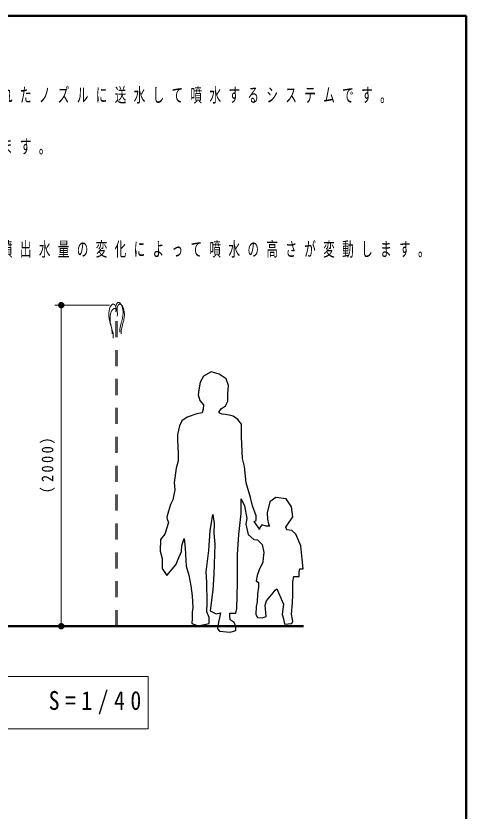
# Model space of a CAD drawing. Units: millimetres on the paper. Extents: x -385 to 0, y -594 to 267.
# Drawn here: x -70.1 to 0, y -450.8 to -327 of the extents above; entities that cross this region are included whole.
import ezdxf

# ---------------------------------------------------------------- set-up
doc = ezdxf.new("R2010")
doc.units = ezdxf.units.MM
doc.linetypes.add('USER1', pattern=[4.5, 2.5, -2])
for name, color, linetype, lineweight in [('1_40', 7, 'Continuous', 25), ('CLASS1', 7, 'Continuous', 13), ('LY_3', 7, 'Continuous', 13)]:
    doc.layers.add(name, color=color, linetype=linetype, lineweight=lineweight)
doc.styles.add('ＭＳ ゴシック', font='')
doc.styles.get('ＭＳ ゴシック').set_extended_font_data('MS Gothic')

# ---------------------------------------------------------------- blocks, each defined once
blk = doc.blocks.new('filled_dot')
at = {"color": 0, "linetype": 'Continuous', "lineweight": -2, "const_width": 1.25}
blk.add_lwpolyline([(-0.625, 0, 1), (0.625, 0, 1)], format="xyb", close=True, dxfattribs=at)

msp = doc.modelspace()

# ---------------------------------------------------------------- linework, layer by layer
at = {"layer": '1_40', "lineweight": 13}
for p, q in [((-55.52, -372.045), (-64.029, -372.045)), ((-63.029, -422.045), (-63.029, -372.045)), ((-60.56, -422.045), (-60.236, -422.045)), ((-49.497, -429.898), (-112.297, -429.898)), ((-49.497, -438.032), (-49.497, -429.898)), ((-112.297, -438.032), (-49.497, -438.032))]:
    msp.add_line(p, q, dxfattribs=at)
at = {"layer": '1_40', "color": 4, "linetype": 'USER1', "lineweight": 13}
for p, q in [((-55.542, -372.732), (-55.56, -372.813)), ((-55.506, -372.593), (-55.542, -372.732)), ((-55.461, -372.458), (-55.506, -372.593)), ((-55.405, -372.328), (-55.461, -372.458)), ((-55.333, -372.203), (-55.405, -372.328)), ((-55.244, -372.085), (-55.333, -372.203)), ((-55.183, -372.021), (-55.244, -372.085)), ((-55.162, -372), (-55.183, -372.021)), ((-55.124, -371.967), (-55.162, -372)), ((-55.084, -371.937), (-55.124, -371.967)), ((-55.043, -371.911), (-55.084, -371.937)), ((-54.983, -372.691), (-55.044, -372.756)), ((-55.002, -371.892), (-55.043, -371.911)), ((-54.96, -371.88), (-55.002, -371.892)), ((-54.962, -372.671), (-54.983, -372.691)), ((-54.924, -372.638), (-54.962, -372.671)), ((-54.936, -371.878), (-54.96, -371.88)), ((-54.896, -371.881), (-54.936, -371.878)), ((-54.884, -372.608), (-54.924, -372.638)), ((-54.828, -371.907), (-54.896, -371.881)), ((-54.843, -372.582), (-54.884, -372.608)), ((-54.802, -372.563), (-54.843, -372.582)), ((-54.765, -371.955), (-54.828, -371.907)), ((-54.76, -372.551), (-54.802, -372.563)), ((-54.706, -372.019), (-54.765, -371.955)), ((-54.736, -372.549), (-54.76, -372.551)), ((-54.696, -372.552), (-54.736, -372.549)), ((-54.654, -372.096), (-54.706, -372.019)), ((-54.628, -372.577), (-54.696, -372.552)), ((-54.609, -372.179), (-54.654, -372.096)), ((-54.565, -372.625), (-54.628, -372.577)), ((-54.586, -372.228), (-54.609, -372.179)), ((-54.553, -372.314), (-54.586, -372.228)), ((-54.506, -372.69), (-54.565, -372.625)), ((-54.514, -372.458), (-54.553, -372.314)), ((-54.55, -372.47), (-54.546, -372.331)), ((-54.543, -372.607), (-54.55, -372.47)), ((-54.546, -372.331), (-54.526, -372.19)), ((-54.53, -372.744), (-54.543, -372.607)), ((-54.52, -372.823), (-54.53, -372.744)), ((-54.526, -372.19), (-54.488, -372.045)), ((-54.495, -372.599), (-54.514, -372.458)), ((-54.454, -372.767), (-54.506, -372.69)), ((-54.498, -372.876), (-54.491, -372.738)), ((-54.491, -372.738), (-54.495, -372.599)), ((-54.488, -372.045), (-54.455, -371.96)), ((-54.455, -371.96), (-54.432, -371.911)), ((-54.432, -371.911), (-54.387, -371.828)), ((-54.387, -371.828), (-54.334, -371.751)), ((-54.35, -372.738), (-54.346, -372.599)), ((-54.343, -372.876), (-54.35, -372.738)), ((-54.346, -372.599), (-54.326, -372.458)), ((-54.334, -371.751), (-54.276, -371.686)), ((-54.326, -372.458), (-54.288, -372.314)), ((-54.288, -372.314), (-54.255, -372.228)), ((-54.276, -371.686), (-54.212, -371.638)), ((-54.255, -372.228), (-54.232, -372.179)), ((-54.232, -372.179), (-54.187, -372.096)), ((-54.212, -371.638), (-54.145, -371.613)), ((-54.187, -372.096), (-54.134, -372.019)), ((-54.145, -371.613), (-54.104, -371.61)), ((-54.134, -372.019), (-54.076, -371.955)), ((-54.104, -371.61), (-54.08, -371.612)), ((-54.08, -371.612), (-54.039, -371.624)), ((-54.076, -371.955), (-54.012, -371.907)), ((-54.039, -371.624), (-53.998, -371.643)), ((-54.012, -371.907), (-53.945, -371.881)), ((-53.998, -371.643), (-53.957, -371.669)), ((-53.957, -371.669), (-53.917, -371.699)), ((-53.945, -371.881), (-53.904, -371.878)), ((-53.917, -371.699), (-53.879, -371.732)), ((-53.904, -371.878), (-53.88, -371.88)), ((-53.88, -371.88), (-53.839, -371.892)), ((-53.879, -371.732), (-53.857, -371.752)), ((-53.857, -371.752), (-53.797, -371.817)), ((-53.839, -371.892), (-53.798, -371.911)), ((-53.798, -371.911), (-53.757, -371.937)), ((-53.797, -371.817), (-53.707, -371.935)), ((-53.757, -371.937), (-53.717, -371.967)), ((-53.717, -371.967), (-53.679, -372)), ((-53.707, -371.935), (-53.636, -372.06)), ((-53.679, -372), (-53.657, -372.021)), ((-53.657, -372.021), (-53.597, -372.085)), ((-53.636, -372.06), (-53.579, -372.19)), ((-53.597, -372.085), (-53.507, -372.203)), ((-53.579, -372.19), (-53.534, -372.325)), ((-53.534, -372.325), (-53.499, -372.463)), ((-53.507, -372.203), (-53.436, -372.328)), ((-53.499, -372.463), (-53.481, -372.544)), ((-53.481, -372.544), (-53.467, -372.615)), ((-53.467, -372.615), (-53.446, -372.736)), ((-53.446, -372.736), (-53.429, -372.858)), ((-53.436, -372.328), (-53.379, -372.458)), ((-53.379, -372.458), (-53.334, -372.593)), ((-53.334, -372.593), (-53.299, -372.732)), ((-53.299, -372.732), (-53.281, -372.813)), ((-55.634, -373.372), (-55.638, -373.495)), ((-55.638, -373.495), (-55.638, -373.566)), ((-55.638, -373.566), (-55.635, -373.673)), ((-55.635, -373.673), (-55.621, -373.858)), ((-55.625, -373.249), (-55.634, -373.372)), ((-55.612, -373.127), (-55.625, -373.249)), ((-55.621, -373.858), (-55.597, -374.042)), ((-55.595, -373.005), (-55.612, -373.127)), ((-55.574, -372.883), (-55.595, -373.005)), ((-55.56, -372.813), (-55.574, -372.883)), ((-55.425, -373.92), (-55.434, -374.043)), ((-55.412, -373.798), (-55.425, -373.92)), ((-55.395, -373.675), (-55.412, -373.798)), ((-55.374, -373.554), (-55.395, -373.675)), ((-55.36, -373.483), (-55.374, -373.554)), ((-55.342, -373.402), (-55.36, -373.483)), ((-55.306, -373.264), (-55.342, -373.402)), ((-55.261, -373.129), (-55.306, -373.264)), ((-55.205, -372.999), (-55.261, -373.129)), ((-55.133, -372.874), (-55.205, -372.999)), ((-55.044, -372.756), (-55.133, -372.874)), ((-54.52, -373.091), (-54.511, -373.012)), ((-54.52, -422.045), (-54.52, -373.091)), ((-54.511, -373.012), (-54.498, -372.876)), ((-54.409, -372.85), (-54.454, -372.767)), ((-54.386, -372.899), (-54.409, -372.85)), ((-54.353, -372.984), (-54.386, -372.899)), ((-54.314, -373.129), (-54.353, -372.984)), ((-54.33, -373.012), (-54.343, -372.876)), ((-54.32, -373.091), (-54.33, -373.012)), ((-54.32, -373.762), (-54.311, -373.683)), ((-54.32, -422.045), (-54.32, -373.762)), ((-54.295, -373.27), (-54.314, -373.129)), ((-54.311, -373.683), (-54.298, -373.546)), ((-54.298, -373.546), (-54.291, -373.409)), ((-54.291, -373.409), (-54.295, -373.27)), ((-53.475, -373.957), (-53.513, -374.14)), ((-53.443, -373.774), (-53.475, -373.957)), ((-53.42, -373.59), (-53.443, -373.774)), ((-53.429, -372.858), (-53.416, -372.981)), ((-53.406, -373.405), (-53.42, -373.59)), ((-53.416, -372.981), (-53.407, -373.104)), ((-53.407, -373.104), (-53.403, -373.226)), ((-53.403, -373.298), (-53.406, -373.405)), ((-53.403, -373.226), (-53.403, -373.298)), ((-53.281, -372.813), (-53.267, -372.883)), ((-53.267, -372.883), (-53.246, -373.005)), ((-53.246, -373.005), (-53.229, -373.127)), ((-53.22, -373.858), (-53.243, -374.042)), ((-53.229, -373.127), (-53.216, -373.249)), ((-53.206, -373.673), (-53.22, -373.858)), ((-53.216, -373.249), (-53.207, -373.372)), ((-53.207, -373.372), (-53.203, -373.495)), ((-53.203, -373.566), (-53.206, -373.673)), ((-53.203, -373.495), (-53.203, -373.566)), ((-55.597, -374.042), (-55.566, -374.225)), ((-55.566, -374.225), (-55.527, -374.408)), ((-55.527, -374.408), (-55.483, -374.59)), ((-55.483, -374.59), (-55.456, -374.695)), ((-55.456, -374.695), (-55.418, -374.835)), ((-55.434, -374.043), (-55.438, -374.165)), ((-55.438, -374.165), (-55.438, -374.237)), ((-55.438, -374.237), (-55.435, -374.344)), ((-55.435, -374.344), (-55.421, -374.529)), ((-55.421, -374.529), (-55.397, -374.713)), ((-55.418, -374.835), (-55.35, -375.074)), ((-55.397, -374.713), (-55.366, -374.896)), ((-55.366, -374.896), (-55.327, -375.079)), ((-55.35, -375.074), (-55.283, -375.313)), ((-55.327, -375.079), (-55.283, -375.261)), ((-53.757, -375.044), (-53.817, -375.284)), ((-53.691, -374.805), (-53.757, -375.044)), ((-53.623, -374.566), (-53.691, -374.805)), ((-53.585, -374.427), (-53.623, -374.566)), ((-53.557, -374.322), (-53.585, -374.427)), ((-53.513, -374.14), (-53.557, -374.322)), ((-53.491, -375.074), (-53.557, -375.313)), ((-53.423, -374.835), (-53.491, -375.074)), ((-53.385, -374.695), (-53.423, -374.835)), ((-53.357, -374.59), (-53.385, -374.695)), ((-53.313, -374.408), (-53.357, -374.59)), ((-53.275, -374.225), (-53.313, -374.408)), ((-53.243, -374.042), (-53.275, -374.225)), ((-55.283, -375.261), (-55.256, -375.366)), ((-55.283, -375.313), (-55.223, -375.552)), ((-55.256, -375.366), (-55.218, -375.505)), ((-55.223, -375.552), (-55.174, -375.792)), ((-55.218, -375.505), (-55.15, -375.744)), ((-55.174, -375.792), (-55.141, -376.034)), ((-55.15, -375.744), (-55.083, -375.983)), ((-55.141, -376.034), (-55.131, -376.176)), ((-55.131, -376.176), (-55.13, -376.207)), ((-55.13, -376.427), (-55.131, -376.481)), ((-55.13, -376.207), (-55.129, -376.262)), ((-55.129, -376.372), (-55.13, -376.427)), ((-55.129, -376.262), (-55.128, -376.317)), ((-55.128, -376.317), (-55.129, -376.372)), ((-55.083, -375.983), (-55.023, -376.223)), ((-55.023, -376.223), (-54.974, -376.463)), ((-53.911, -375.939), (-53.912, -375.994)), ((-53.912, -375.994), (-53.912, -376.049)), ((-53.912, -376.049), (-53.912, -376.103)), ((-53.912, -376.103), (-53.911, -376.158)), ((-53.909, -375.907), (-53.911, -375.939)), ((-53.911, -376.158), (-53.91, -376.213)), ((-53.91, -376.213), (-53.909, -376.245)), ((-53.899, -375.766), (-53.909, -375.907)), ((-53.866, -375.524), (-53.899, -375.766)), ((-53.817, -375.284), (-53.866, -375.524)), ((-53.711, -376.207), (-53.712, -376.262)), ((-53.712, -376.262), (-53.712, -376.317)), ((-53.712, -376.317), (-53.712, -376.372)), ((-53.712, -376.372), (-53.711, -376.427)), ((-53.709, -376.176), (-53.711, -376.207)), ((-53.711, -376.427), (-53.71, -376.481)), ((-53.699, -376.034), (-53.709, -376.176)), ((-53.666, -375.792), (-53.699, -376.034)), ((-53.617, -375.552), (-53.666, -375.792)), ((-53.557, -375.313), (-53.617, -375.552)), ((-55.131, -376.481), (-55.131, -376.513)), ((-54.974, -376.463), (-54.941, -376.705)), ((-54.941, -376.705), (-54.931, -376.847)), ((-54.931, -376.847), (-54.93, -376.878)), ((-54.93, -377.097), (-54.931, -377.152)), ((-54.931, -377.152), (-54.931, -377.184)), ((-54.93, -376.878), (-54.929, -376.933)), ((-54.929, -377.042), (-54.93, -377.097)), ((-54.929, -376.933), (-54.928, -376.988)), ((-54.928, -376.988), (-54.929, -377.042)), ((-53.71, -376.481), (-53.709, -376.513))]:
    msp.add_line(p, q, dxfattribs=at)
at = {"layer": '1_40'}
for p, q in [((-39.714, -382.429), (-40.887, -383.088)), ((-38.469, -382.795), (-39.714, -382.429)), ((-40.887, -383.088), (-41.4, -384.041)), ((-37.37, -383.528), (-38.469, -382.795)), ((-37.003, -384.554), (-37.37, -383.528)), ((-41.4, -384.041), (-41.62, -385.213)), ((-37.077, -385.872), (-37.003, -384.554)), ((-41.62, -385.213), (-41.693, -386.019)), ((-41.693, -386.019), (-41.473, -386.898)), ((-37.077, -386.972), (-37.077, -385.872)), ((-41.473, -386.898), (-40.887, -387.558)), ((-40.887, -387.558), (-40.96, -388.217)), ((-37.443, -387.704), (-37.077, -386.972)), ((-41.107, -388.803), (-41.913, -388.95)), ((-40.96, -388.217), (-41.107, -388.803)), ((-38.469, -388.584), (-38.102, -388.144)), ((-38.469, -388.803), (-38.469, -388.584)), ((-37.956, -389.023), (-38.469, -388.803)), ((-38.102, -388.144), (-37.443, -387.704)), ((-44.257, -390.049), (-44.624, -390.855)), ((-43.451, -389.463), (-44.257, -390.049)), ((-41.913, -388.95), (-43.451, -389.463)), ((-37.443, -389.097), (-37.956, -389.023)), ((-36.637, -389.243), (-37.443, -389.097)), ((-36.271, -389.316), (-36.637, -389.243)), ((-35.538, -389.829), (-36.271, -389.316)), ((-34.952, -390.562), (-35.538, -389.829)), ((-44.624, -390.855), (-44.917, -392.174)), ((-34.952, -392.54), (-34.952, -390.562)), ((-44.917, -392.174), (-44.917, -393.053)), ((-34.805, -395.911), (-34.952, -392.54)), ((-44.917, -393.053), (-44.844, -395.105)), ((-44.844, -395.105), (-44.844, -396.277)), ((-34.512, -397.157), (-34.805, -395.911)), ((-45.137, -397.45), (-45.43, -399.648)), ((-44.844, -396.277), (-45.137, -397.45)), ((-34.219, -399.721), (-34.512, -397.157)), ((-45.43, -399.648), (-45.357, -400.821)), ((-33.559, -401.993), (-34.219, -399.721)), ((-45.357, -400.821), (-45.65, -402.359)), ((-45.65, -402.359), (-46.016, -403.092)), ((-35.025, -404.484), (-35.025, -402.213)), ((-35.025, -402.213), (-34.512, -403.312)), ((-33.266, -403.312), (-33.559, -401.993)), ((-29.603, -401.993), (-30.555, -402.652)), ((-27.99, -402.213), (-29.603, -401.993)), ((-27.184, -403.458), (-27.99, -402.213)), ((-46.016, -403.092), (-46.309, -404.118)), ((-34.512, -403.312), (-34.146, -405.29)), ((-32.68, -404.851), (-33.266, -403.312)), ((-30.555, -402.652), (-30.995, -404.411)), ((-26.965, -404.997), (-27.184, -403.458)), ((-46.309, -404.118), (-46.602, -405.07)), ((-39.568, -405.583), (-39.421, -404.631)), ((-39.421, -404.631), (-39.202, -406.023)), ((-35.391, -407.782), (-35.025, -404.484)), ((-32.68, -405.583), (-32.68, -404.851)), ((-30.995, -404.411), (-30.921, -405.364)), ((-46.309, -405.877), (-46.895, -407.708)), ((-46.602, -405.07), (-46.529, -405.364)), ((-46.529, -405.364), (-46.309, -405.877)), ((-39.861, -407.195), (-39.568, -405.583)), ((-39.202, -406.023), (-39.275, -407.562)), ((-34.146, -405.29), (-34.292, -406.17)), ((-34.292, -406.17), (-33.926, -407.782)), ((-32.973, -405.73), (-32.68, -405.583)), ((-32.387, -406.609), (-32.973, -405.73)), ((-30.921, -405.364), (-30.775, -406.096)), ((-30.775, -406.096), (-30.628, -406.463)), ((-27.844, -406.316), (-26.965, -404.997)), ((-40.081, -410.273), (-39.861, -407.195)), ((-32.167, -406.976), (-32.387, -406.609)), ((-32.094, -406.683), (-32.167, -406.976)), ((-31.801, -406.243), (-32.094, -406.683)), ((-31.141, -406.463), (-31.801, -406.243)), ((-30.628, -406.463), (-31.141, -406.463)), ((-28.064, -406.609), (-27.844, -406.316)), ((-27.917, -407.049), (-28.064, -406.609)), ((-27.111, -407.122), (-27.917, -407.049)), ((-26.525, -407.708), (-27.111, -407.122)), ((-47.555, -408.514), (-47.628, -410.346)), ((-46.895, -407.708), (-47.555, -408.514)), ((-44.257, -409.467), (-43.891, -408.368)), ((-43.891, -408.368), (-43.745, -409.907)), ((-39.275, -407.562), (-39.128, -409.247)), ((-35.611, -410.859), (-35.391, -407.782)), ((-33.926, -407.782), (-33.046, -408.514)), ((-33.046, -408.514), (-32.46, -408.588)), ((-32.46, -408.588), (-31.727, -409.32)), ((-25.719, -409.54), (-26.525, -407.708)), ((-44.331, -410.42), (-44.257, -409.467)), ((-39.128, -409.247), (-39.275, -413.937)), ((-31.727, -409.32), (-31.508, -410.566)), ((-25.499, -411.592), (-25.719, -409.54)), ((-47.628, -410.346), (-47.335, -411.519)), ((-44.844, -411.592), (-44.331, -410.42)), ((-43.745, -409.907), (-43.598, -412.691)), ((-40.447, -413.57), (-40.081, -410.273)), ((-35.611, -415.256), (-35.611, -410.859)), ((-31.508, -410.566), (-31.581, -411.372)), ((-47.335, -411.519), (-47.335, -413.057)), ((-45.21, -412.471), (-44.844, -411.592)), ((-31.654, -412.105), (-32.167, -413.131)), ((-31.581, -411.372), (-31.654, -412.105)), ((-25.353, -413.131), (-25.499, -411.592)), ((-47.335, -413.057), (-46.602, -414.157)), ((-46.602, -414.157), (-45.21, -412.471)), ((-43.598, -412.691), (-43.158, -414.083)), ((-40.374, -415.182), (-40.447, -413.57)), ((-32.167, -413.131), (-32.534, -414.157)), ((-26.012, -413.57), (-25.865, -413.131)), ((-26.012, -414.303), (-26.012, -413.57)), ((-25.865, -413.131), (-25.353, -413.131)), ((-43.158, -414.083), (-42.865, -415.769)), ((-39.275, -413.937), (-39.421, -416.355)), ((-32.534, -414.157), (-32.68, -414.963)), ((-26.965, -415.109), (-26.818, -414.303)), ((-26.818, -414.303), (-26.012, -414.303)), ((-42.865, -415.769), (-42.645, -417.307)), ((-40.301, -418.407), (-40.374, -415.182)), ((-35.684, -419.286), (-35.611, -415.256)), ((-32.68, -414.963), (-32.314, -415.256)), ((-32.314, -415.988), (-32.46, -417.014)), ((-32.314, -415.256), (-32.314, -415.988)), ((-26.965, -417.161), (-26.965, -415.109)), ((-42.645, -417.307), (-42.572, -419.139)), ((-39.421, -416.355), (-39.861, -419.652)), ((-32.46, -417.014), (-32.534, -418.26)), ((-31.068, -418.113), (-30.042, -416.868)), ((-30.042, -416.868), (-29.749, -416.428)), ((-29.749, -416.428), (-29.456, -416.208)), ((-29.456, -416.208), (-29.163, -416.941)), ((-29.163, -416.941), (-28.43, -418.626)), ((-27.038, -418.407), (-26.965, -417.161)), ((-40.374, -419.799), (-40.301, -418.407)), ((-32.534, -418.26), (-32.68, -418.993)), ((-31.288, -418.773), (-31.068, -418.113)), ((-27.184, -420.165), (-27.038, -418.407)), ((-42.572, -419.139), (-42.645, -419.872)), ((-40.008, -420.678), (-40.374, -419.799)), ((-39.861, -419.652), (-38.908, -420.092)), ((-35.831, -420.019), (-35.684, -419.286)), ((-32.68, -418.993), (-32.753, -420.238)), ((-31.141, -420.531), (-31.288, -418.773)), ((-28.43, -418.626), (-28.65, -420.238)), ((-42.645, -420.825), (-42.719, -421.631)), ((-42.645, -419.872), (-42.645, -420.825)), ((-40.008, -421.631), (-40.008, -420.678)), ((-38.908, -420.092), (-38.249, -419.945)), ((-38.395, -420.751), (-38.542, -421.411)), ((-38.249, -419.945), (-38.395, -420.751)), ((-36.783, -420.458), (-36.783, -420.019)), ((-36.783, -420.019), (-35.831, -420.019)), ((-36.71, -421.044), (-36.783, -420.458)), ((-32.753, -420.238), (-32.46, -420.678)), ((-32.46, -420.678), (-31.727, -420.751)), ((-31.727, -420.751), (-31.141, -420.531)), ((-28.65, -420.238), (-28.43, -420.898)), ((-28.43, -420.898), (-28.284, -421.704)), ((-26.965, -421.264), (-27.184, -420.165)), ((-42.719, -421.631), (-41.693, -421.997)), ((-41.693, -421.997), (-40.008, -421.631)), ((-38.542, -421.411), (-38.689, -422.437)), ((-36.124, -421.484), (-36.71, -421.044)), ((-35.831, -422.07), (-36.124, -421.484)), ((-35.831, -422.73), (-35.831, -422.07)), ((-28.284, -421.704), (-27.111, -421.631)), ((-27.111, -421.631), (-26.965, -421.264)), ((-38.689, -422.437), (-38.395, -422.803)), ((-38.395, -422.803), (-36.71, -422.95)), ((-36.71, -422.95), (-35.831, -422.73))]:
    msp.add_line(p, q, dxfattribs=at)
at = {"layer": '1_40', "lineweight": 50}
msp.add_line((-25.317, -422.045), (-140.567, -422.045), dxfattribs=at)
at = {"layer": 'LY_3', "lineweight": 50}
for p, q in [((0, -327), (-385, -327)), ((0, -594), (0, -327))]:
    msp.add_line(p, q, dxfattribs=at)

# ---------------------------------------------------------------- block references
at = {"layer": '1_40', "lineweight": 13, "xscale": 0.4, "yscale": 0.4}
for p, rotation in [((-63.029, -372.045), 270), ((-63.029, -422.045), 90)]:
    msp.add_blockref('filled_dot', p, dxfattribs=dict(at, rotation=rotation))

# ---------------------------------------------------------------- texts
at = {"layer": '1_40', "insert": (-64.029, -396.622), "char_height": 1.833, "attachment_point": 8, "rotation": 90, "style": 'ＭＳ ゴシック'}
msp.add_mtext('\\T1.33;\\W0.9;（2000）', dxfattribs=at)
at = {"layer": '1_40', "insert": (-110.897, -433.965), "char_height": 2.933, "attachment_point": 4, "style": 'ＭＳ ゴシック'}
msp.add_mtext('\\T1.5;\\W0.85;噴水姿図（概略）\u3000S=1/40', dxfattribs=at)
at = {"layer": 'CLASS1', "char_height": 2.199, "attachment_point": 1, "style": 'ＭＳ ゴシック'}
for s, insert in [('\\T1.64;\\W0.6;・一次側の給水（散水栓）などから、水道圧を利用してデッキに配置されたノズルに送水して噴水するシステムです。', (-166.863, -338.217)), ('\\T1.64;\\W0.6;・噴水の噴出場所を変化させる際、プログラムによる繰返し動作となります。', (-166.863, -346.217)), ('\\T1.64;\\W0.6;・各電磁弁の開いているタイミングにより、噴水の出る場所が変化し、噴出水量の変化によって噴水の高さが変動します。', (-166.863, -362.217))]:
    msp.add_mtext(s, dxfattribs=dict(at, insert=insert))

doc.saveas('drawing.dxf')
